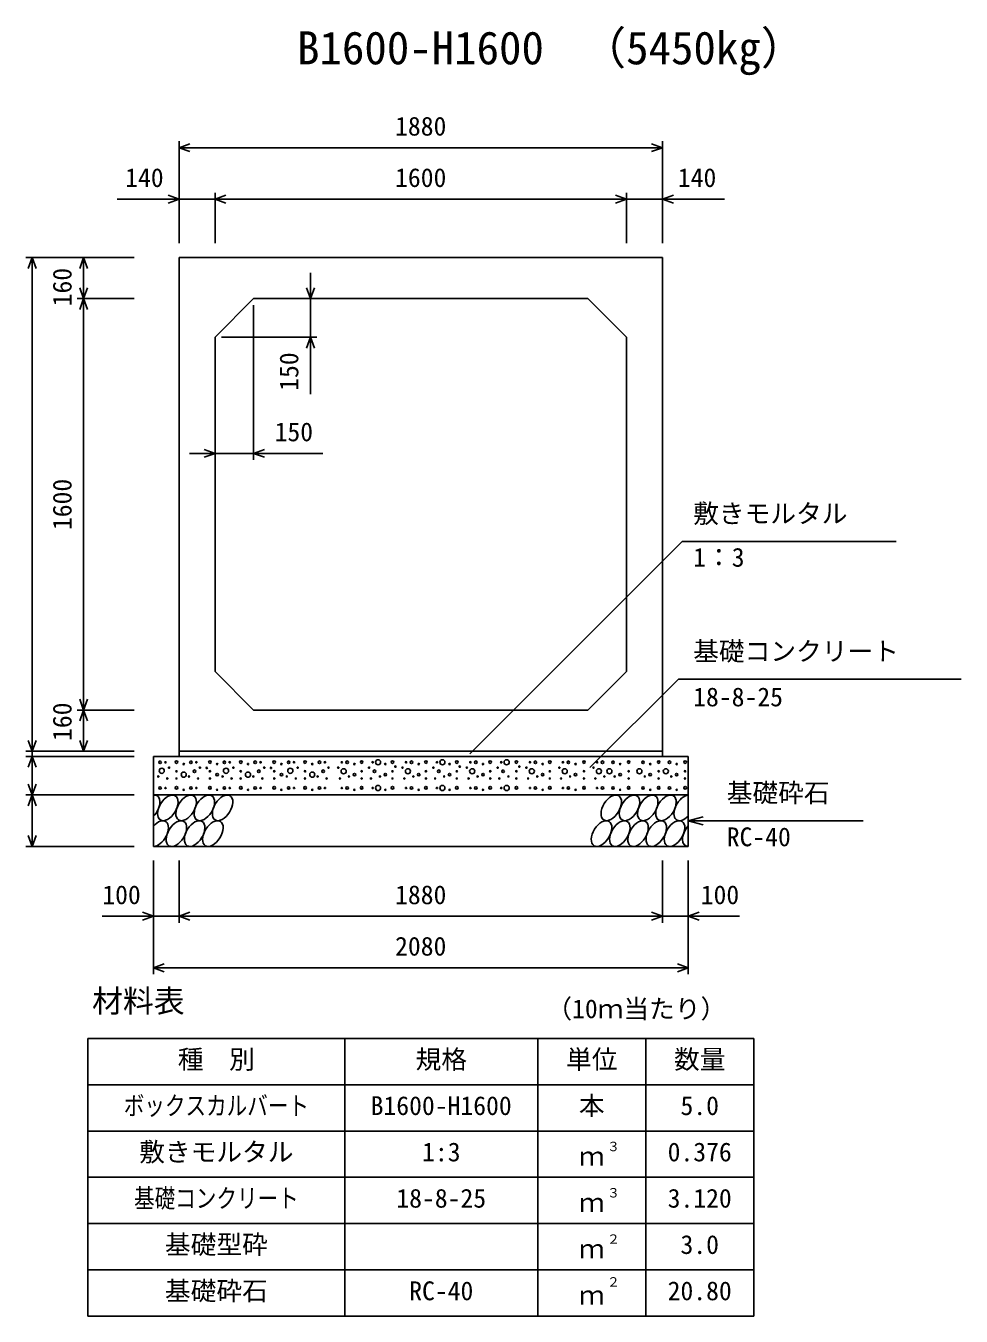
# Model space of a CAD drawing. Units: millimetres, scale not verified. Extents: x -25170 to 75630, y 0 to 35640.
# Drawn here: x 52954 to 56592, y 7425 to 12443 of the extents above; entities that cross this region are included whole.
import ezdxf
from ezdxf.enums import TextEntityAlignment as Align

# ---------------------------------------------------------------- set-up
doc = ezdxf.new("R2010")
doc.units = ezdxf.units.MM
doc.header["$LTSCALE"] = 60
for name, color, linetype, lineweight in [('DIM', 7, 'Continuous', 25), ('HATCH', 6, 'Continuous', 25), ('HYO', 3, 'Continuous', 25), ('HYO2', 4, 'Continuous', 25), ('OUTLINE', 3, 'Continuous', 25), ('TXT', 7, 'Continuous', 25)]:
    doc.layers.add(name, color=color, linetype=linetype, lineweight=lineweight)
doc.styles.add('ＭＳ ゴシック', font='')
doc.styles.get('ＭＳ ゴシック').set_extended_font_data('MS Gothic')

msp = doc.modelspace()

# ---------------------------------------------------------------- linework, layer by layer
at = {"layer": 'DIM'}
for p, q in [((53549.98, 11993.78), (53549.98, 11596.89)), ((55429.98, 11993.78), (55429.98, 11596.89)), ((53592.27, 11984.17), (53549.98, 11968.78)), ((55429.98, 11968.78), (53549.98, 11968.78)), ((53549.98, 11968.78), (53592.27, 11953.39)), ((55387.7, 11984.17), (55429.98, 11968.78)), ((55429.98, 11968.78), (55387.7, 11953.39)), ((53689.98, 11793.78), (53689.98, 11596.89)), ((55289.98, 11793.78), (55289.98, 11596.89)), ((53309.24, 11768.78), (53549.98, 11768.78)), ((53507.7, 11784.17), (53549.98, 11768.78)), ((53549.98, 11768.78), (53507.7, 11753.39)), ((53689.98, 11768.78), (53549.98, 11768.78)), ((53732.27, 11784.17), (53689.98, 11768.78)), ((55289.98, 11768.78), (53689.98, 11768.78)), ((53689.98, 11768.78), (53732.27, 11753.39)), ((55247.7, 11784.17), (55289.98, 11768.78)), ((55289.98, 11768.78), (55247.7, 11753.39)), ((55289.98, 11768.78), (55429.98, 11768.78)), ((55472.27, 11784.17), (55429.98, 11768.78)), ((55670.73, 11768.78), (55429.98, 11768.78)), ((55429.98, 11768.78), (55472.27, 11753.39)), ((52953.88, 11541.89), (53374.98, 11541.89)), ((52978.88, 11541.89), (52963.49, 11499.6)), ((52978.88, 9621.89), (52978.88, 11541.89)), ((52994.27, 11499.6), (52978.88, 11541.89)), ((53178.88, 11541.89), (53163.49, 11499.6)), ((53178.88, 11541.89), (53178.88, 11381.89)), ((53194.27, 11499.6), (53178.88, 11541.89)), ((54060.84, 11481.89), (54060.84, 11381.89)), ((53178.88, 11381.89), (53163.49, 11424.17)), ((53194.27, 11424.17), (53178.88, 11381.89)), ((54060.84, 11381.89), (54045.44, 11424.17)), ((54076.23, 11424.17), (54060.84, 11381.89)), ((53153.88, 11381.89), (53374.98, 11381.89)), ((53178.88, 11381.89), (53163.49, 11339.6)), ((53178.88, 11381.89), (53178.88, 9781.89)), ((53194.27, 11339.6), (53178.88, 11381.89)), ((53839.98, 11356.89), (53839.98, 10755.32)), ((54060.84, 11231.89), (54060.84, 11381.89)), ((53714.98, 11231.89), (54085.84, 11231.89)), ((54060.84, 11231.89), (54045.44, 11189.6)), ((54076.23, 11189.6), (54060.84, 11231.89)), ((54060.84, 11231.89), (54060.84, 11011.01)), ((53647.7, 10795.71), (53689.98, 10780.32)), ((53882.27, 10795.71), (53839.98, 10780.32)), ((53689.98, 10780.32), (53589.98, 10780.32)), ((53689.98, 10780.32), (53647.7, 10764.93)), ((53839.98, 10780.32), (53689.98, 10780.32)), ((54109.45, 10780.32), (53839.98, 10780.32)), ((53839.98, 10780.32), (53882.27, 10764.93)), ((54681.17, 9612.31), (55506.48, 10437.62)), ((56338.89, 10437.62), (55506.48, 10437.62)), ((55148.01, 9558.16), (55492.07, 9902.22)), ((56591.62, 9902.22), (55492.07, 9902.22)), ((53178.88, 9781.89), (53163.49, 9824.17)), ((53194.27, 9824.17), (53178.88, 9781.89)), ((53153.88, 9781.89), (53374.98, 9781.89)), ((53178.88, 9781.89), (53163.49, 9739.6)), ((53178.88, 9621.89), (53178.88, 9781.89)), ((53194.27, 9739.6), (53178.88, 9781.89)), ((52978.88, 9621.89), (52963.49, 9664.17)), ((52994.27, 9664.17), (52978.88, 9621.89)), ((53178.88, 9621.89), (53163.49, 9664.17)), ((53194.27, 9664.17), (53178.88, 9621.89)), ((52953.88, 9621.89), (53374.98, 9621.89)), ((52953.88, 9601.89), (53374.98, 9601.89)), ((52978.88, 9601.89), (52963.49, 9559.6)), ((52978.88, 9621.89), (52978.88, 9601.89)), ((52978.88, 9601.89), (52978.88, 9451.89)), ((52994.27, 9559.6), (52978.88, 9601.89)), ((52978.88, 9451.89), (52963.49, 9494.17)), ((52994.27, 9494.17), (52978.88, 9451.89)), ((52953.88, 9451.89), (53374.98, 9451.89)), ((52978.88, 9451.89), (52963.49, 9409.6)), ((52978.88, 9451.89), (52978.88, 9251.89)), ((52994.27, 9409.6), (52978.88, 9451.89)), ((55529.98, 9351.89), (55587.94, 9367.42)), ((56209.79, 9351.89), (55529.98, 9351.89)), ((55529.98, 9351.89), (55587.94, 9336.36)), ((52978.88, 9251.89), (52963.49, 9294.17)), ((52994.27, 9294.17), (52978.88, 9251.89)), ((52953.88, 9251.89), (53374.98, 9251.89)), ((53449.98, 8755.28), (53449.98, 9196.89)), ((53549.98, 8955.28), (53549.98, 9196.89)), ((55429.98, 8955.28), (55429.98, 9196.89)), ((55429.98, 8955.28), (55429.98, 9196.89)), ((55529.98, 8755.28), (55529.98, 9196.89)), ((53407.7, 8995.67), (53449.98, 8980.28)), ((53592.27, 8995.67), (53549.98, 8980.28)), ((55387.7, 8995.67), (55429.98, 8980.28)), ((55572.27, 8995.67), (55529.98, 8980.28)), ((53250.44, 8980.28), (53449.98, 8980.28)), ((53449.98, 8980.28), (53407.7, 8964.88)), ((53549.98, 8980.28), (53449.98, 8980.28)), ((55429.98, 8980.28), (53549.98, 8980.28)), ((53549.98, 8980.28), (53592.27, 8964.88)), ((55429.98, 8980.28), (55387.7, 8964.88)), ((55529.98, 8980.28), (55429.98, 8980.28)), ((55729.53, 8980.28), (55529.98, 8980.28)), ((55529.98, 8980.28), (55572.27, 8964.88)), ((53492.27, 8795.67), (53449.98, 8780.28)), ((55487.7, 8795.67), (55529.98, 8780.28)), ((55529.98, 8780.28), (53449.98, 8780.28)), ((53449.98, 8780.28), (53492.27, 8764.88)), ((55529.98, 8780.28), (55487.7, 8764.88))]:
    msp.add_line(p, q, dxfattribs=at)
at = {"layer": 'HATCH'}
for centre, radius in [((53476.02, 9579.07), 5), ((53539.95, 9579.94), 5), ((53596.02, 9579.07), 5), ((53669.95, 9579.94), 5), ((53726.02, 9579.07), 5), ((53789.95, 9579.94), 5), ((53846.02, 9579.07), 5), ((53919.95, 9579.94), 5), ((53976.02, 9579.07), 5), ((54039.95, 9579.94), 5), ((54096.02, 9579.07), 5), ((54203.94, 9579.07), 5), ((54260.01, 9579.94), 5), ((54323.94, 9579.07), 10), ((54380.01, 9579.94), 5), ((54453.94, 9579.07), 5), ((54510.01, 9579.94), 5), ((54573.94, 9579.07), 10), ((54630.01, 9579.94), 5), ((54703.94, 9579.07), 5), ((54760.01, 9579.94), 5), ((54823.94, 9579.07), 10), ((54861.84, 9579.94), 5), ((54935.76, 9579.07), 5), ((54991.84, 9579.94), 5), ((55063.83, 9579.07), 5), ((55124.77, 9579.94), 5), ((55196.75, 9579.07), 5), ((55237.42, 9579.07), 5), ((55298.36, 9579.94), 5), ((55354.27, 9579.07), 5), ((55415.2, 9579.94), 5), ((55456.96, 9579.07), 5), ((55517.9, 9579.94), 5), ((53482.56, 9546.05), 10), ((53497.05, 9579.07), 2.5), ((53511.07, 9558.05), 2.5), ((53539.95, 9544.05), 2.5), ((53567.99, 9530.92), 10), ((53567.99, 9572.06), 2.5), ((53610.04, 9544.05), 5), ((53617.05, 9579.07), 2.5), ((53631.07, 9558.05), 2.5), ((53657.53, 9557.15), 2.5), ((53669.95, 9544.05), 2.5), ((53697.99, 9530.92), 5), ((53697.99, 9572.06), 2.5), ((53732.56, 9546.05), 10), ((53747.05, 9579.07), 2.5), ((53761.07, 9558.05), 2.5), ((53789.95, 9544.05), 2.5), ((53817.99, 9530.92), 10), ((53817.99, 9572.06), 2.5), ((53860.04, 9544.05), 5), ((53867.05, 9579.07), 2.5), ((53881.07, 9558.05), 2.5), ((53907.53, 9557.15), 2.5), ((53919.95, 9544.05), 2.5), ((53947.99, 9530.92), 5), ((53947.99, 9572.06), 2.5), ((53982.56, 9546.05), 10), ((53997.05, 9579.07), 2.5), ((54011.07, 9558.05), 2.5), ((54039.95, 9544.05), 2.5), ((54067.99, 9530.92), 10), ((54067.99, 9572.06), 2.5), ((54110.04, 9544.05), 5), ((54117.05, 9579.07), 2.5), ((54131.07, 9558.05), 2.5), ((54168.89, 9558.05), 2.5), ((54189.92, 9544.05), 10), ((54182.91, 9579.07), 2.5), ((54231.98, 9530.92), 5), ((54231.98, 9572.06), 2.5), ((54260.01, 9544.05), 2.5), ((54288.89, 9558.05), 2.5), ((54302.91, 9579.07), 2.5), ((54309.92, 9544.05), 5), ((54351.98, 9530.92), 5), ((54351.98, 9572.06), 2.5), ((54380.01, 9544.05), 2.5), ((54391.35, 9562.37), 2.5), ((54418.89, 9558.05), 2.5), ((54439.92, 9544.05), 10), ((54432.91, 9579.07), 2.5), ((54481.98, 9530.92), 5), ((54481.98, 9572.06), 2.5), ((54510.01, 9544.05), 2.5), ((54538.89, 9558.05), 2.5), ((54552.91, 9579.07), 2.5), ((54559.92, 9544.05), 5), ((54601.98, 9530.92), 5), ((54601.98, 9572.06), 2.5), ((54630.01, 9544.05), 2.5), ((54641.35, 9562.37), 2.5), ((54668.89, 9558.05), 2.5), ((54689.92, 9544.05), 10), ((54682.91, 9579.07), 2.5), ((54731.98, 9530.92), 5), ((54731.98, 9572.06), 2.5), ((54760.01, 9544.05), 2.5), ((54788.89, 9558.05), 2.5), ((54802.91, 9579.07), 2.5), ((54809.92, 9544.05), 5), ((54861.84, 9544.05), 2.5), ((54873.18, 9562.37), 2.5), ((54900.71, 9558.05), 2.5), ((54921.74, 9544.05), 10), ((54914.73, 9579.07), 2.5), ((54963.8, 9530.92), 5), ((54963.8, 9572.06), 2.5), ((54991.84, 9544.05), 2.5), ((55028.78, 9558.05), 2.5), ((55049.81, 9544.05), 10), ((55042.79, 9579.07), 2.5), ((55091.86, 9530.92), 5), ((55091.86, 9572.06), 2.5), ((55124.77, 9544.05), 2.5), ((55161.7, 9558.05), 2.5), ((55182.73, 9544.05), 10), ((55175.72, 9579.07), 2.5), ((55223.4, 9544.05), 10), ((55265.46, 9530.92), 5), ((55265.46, 9572.06), 2.5), ((55298.36, 9544.05), 2.5), ((55340.25, 9544.05), 10), ((55382.3, 9530.92), 5), ((55382.3, 9572.06), 2.5), ((55415.2, 9544.05), 2.5), ((55442.94, 9544.05), 10), ((55485, 9530.92), 5), ((55485, 9572.06), 2.5), ((55517.9, 9544.05), 2.5), ((53469.01, 9523.91), 2.5), ((53476.02, 9479.07), 5), ((53504.06, 9516.04), 2.5), ((53539.95, 9479.94), 5), ((53539.95, 9516.04), 2.5), ((53589.01, 9523.91), 2.5), ((53596.02, 9479.07), 5), ((53624.06, 9516.04), 2.5), ((53669.95, 9479.94), 5), ((53669.95, 9516.04), 2.5), ((53719.01, 9523.91), 2.5), ((53726.02, 9479.07), 5), ((53754.06, 9516.04), 2.5), ((53789.95, 9479.94), 5), ((53789.95, 9516.04), 2.5), ((53839.01, 9523.91), 2.5), ((53846.02, 9479.07), 5), ((53874.06, 9516.04), 2.5), ((53919.95, 9479.94), 5), ((53919.95, 9516.04), 2.5), ((53969.01, 9523.91), 2.5), ((53976.02, 9479.07), 5), ((54004.06, 9516.04), 2.5), ((54039.95, 9479.94), 5), ((54039.95, 9516.04), 2.5), ((54089.01, 9523.91), 2.5), ((54096.02, 9479.07), 5), ((54124.06, 9516.04), 2.5), ((54175.9, 9516.04), 2.5), ((54203.94, 9479.07), 5), ((54210.95, 9523.91), 2.5), ((54260.01, 9479.94), 5), ((54260.01, 9516.04), 2.5), ((54295.9, 9516.04), 2.5), ((54323.94, 9479.07), 10), ((54330.95, 9523.91), 2.5), ((54380.01, 9479.94), 5), ((54380.01, 9516.04), 2.5), ((54425.9, 9516.04), 2.5), ((54453.94, 9479.07), 5), ((54460.95, 9523.91), 2.5), ((54510.01, 9479.94), 5), ((54510.01, 9516.04), 2.5), ((54545.9, 9516.04), 2.5), ((54573.94, 9479.07), 10), ((54580.95, 9523.91), 2.5), ((54630.01, 9479.94), 5), ((54630.01, 9516.04), 2.5), ((54675.9, 9516.04), 2.5), ((54703.94, 9479.07), 5), ((54710.95, 9523.91), 2.5), ((54760.01, 9479.94), 5), ((54760.01, 9516.04), 2.5), ((54795.9, 9516.04), 2.5), ((54823.94, 9479.07), 10), ((54830.95, 9523.91), 2.5), ((54861.84, 9479.94), 5), ((54861.84, 9516.04), 2.5), ((54907.72, 9516.04), 2.5), ((54935.76, 9479.07), 5), ((54942.77, 9523.91), 2.5), ((54991.84, 9479.94), 5), ((54991.84, 9516.04), 2.5), ((55035.79, 9516.04), 2.5), ((55063.83, 9479.07), 5), ((55070.83, 9523.91), 2.5), ((55124.77, 9479.94), 5), ((55124.77, 9516.04), 2.5), ((55168.71, 9516.04), 2.5), ((55196.75, 9479.07), 5), ((55203.76, 9523.91), 2.5), ((55237.42, 9479.07), 5), ((55244.43, 9523.91), 2.5), ((55298.36, 9479.94), 5), ((55298.36, 9516.04), 2.5), ((55354.27, 9479.07), 5), ((55361.27, 9523.91), 2.5), ((55415.2, 9479.94), 5), ((55415.2, 9516.04), 2.5), ((55456.96, 9479.07), 5), ((55463.97, 9523.91), 2.5), ((55517.9, 9479.94), 5), ((55517.9, 9516.04), 2.5), ((53497.05, 9479.07), 2.5), ((53567.99, 9472.06), 2.5), ((53617.05, 9479.07), 2.5), ((53697.99, 9472.06), 2.5), ((53747.05, 9479.07), 2.5), ((53817.99, 9472.06), 2.5), ((53867.05, 9479.07), 2.5), ((53947.99, 9472.06), 2.5), ((53997.05, 9479.07), 2.5), ((54067.99, 9472.06), 2.5), ((54117.05, 9479.07), 2.5), ((54182.91, 9479.07), 2.5), ((54231.98, 9472.06), 2.5), ((54302.91, 9479.07), 2.5), ((54351.98, 9472.06), 2.5), ((54432.91, 9479.07), 2.5), ((54481.98, 9472.06), 2.5), ((54552.91, 9479.07), 2.5), ((54601.98, 9472.06), 2.5), ((54682.91, 9479.07), 2.5), ((54731.98, 9472.06), 2.5), ((54802.91, 9479.07), 2.5), ((54914.73, 9479.07), 2.5), ((54963.8, 9472.06), 2.5), ((55042.79, 9479.07), 2.5), ((55091.86, 9472.06), 2.5), ((55175.72, 9479.07), 2.5), ((55265.46, 9472.06), 2.5), ((55382.3, 9472.06), 2.5), ((55485, 9472.06), 2.5)]:
    msp.add_circle(centre, radius, dxfattribs=at)
for centre, start_param, end_param in [((53435.33, 9401.88), 4.3355439, 6.7245934), ((55514.54, 9401.88), 0.4199491, 4.357003), ((53468.58, 9301.89), 3.4740877, 7.5860497), ((55547.79, 9301.89), 1.2805297, 3.4964223)]:
    msp.add_ellipse(centre, major_axis=(29.09, 47.08), ratio=0.5792, start_param=start_param, end_param=end_param, dxfattribs=at)
for centre in [(53506.29, 9401.88), (53577.24, 9401.88), (53648.2, 9401.88), (53719.15, 9401.88), (55230.71, 9401.88), (55301.67, 9401.88), (55372.63, 9401.88), (55443.58, 9401.88), (53539.53, 9301.89), (53610.49, 9301.89), (53681.45, 9301.89), (55193.01, 9301.89), (55263.96, 9301.89), (55334.92, 9301.89), (55405.87, 9301.89), (55476.83, 9301.89)]:
    msp.add_ellipse(centre, major_axis=(29.09, 47.08), ratio=0.5792, dxfattribs=at)
at = {"layer": 'HYO'}
for p, q in [((55784.98, 8505.28), (53194.98, 8505.28)), ((53194.98, 8505.28), (53194.98, 7425.28)), ((54194.98, 8505.28), (54194.98, 7425.28)), ((54944.98, 8505.28), (54944.98, 7425.28)), ((55364.98, 8505.28), (55364.98, 7425.28)), ((55784.98, 7425.28), (55784.98, 8505.28)), ((53194.98, 8325.28), (55784.98, 8325.28)), ((53194.98, 7425.28), (55784.98, 7425.28))]:
    msp.add_line(p, q, dxfattribs=at)
at = {"layer": 'HYO2'}
for p, q in [((53194.98, 8145.28), (55784.98, 8145.28)), ((53194.98, 7965.28), (55784.98, 7965.28)), ((53194.98, 7785.28), (55784.98, 7785.28)), ((53194.98, 7605.28), (55784.98, 7605.28))]:
    msp.add_line(p, q, dxfattribs=at)
at = {"layer": 'OUTLINE'}
for p, q in [((53549.98, 9601.89), (53549.98, 11541.89)), ((55429.98, 11541.89), (53549.98, 11541.89)), ((55429.98, 11541.89), (55429.98, 9601.89)), ((53689.98, 11231.89), (53839.98, 11381.89)), ((53839.98, 11381.89), (55139.98, 11381.89)), ((55139.98, 11381.89), (55289.98, 11231.89)), ((53689.98, 11231.89), (53689.98, 9931.89)), ((55289.98, 11231.89), (55289.98, 9931.89)), ((53689.98, 9931.89), (53839.98, 9781.89)), ((55289.98, 9931.89), (55139.98, 9781.89)), ((53839.98, 9781.89), (55139.98, 9781.89)), ((53449.98, 9601.89), (53449.98, 9251.89)), ((53449.98, 9601.89), (55529.98, 9601.89)), ((53549.98, 9621.89), (55429.98, 9621.89)), ((55529.98, 9601.89), (55529.98, 9251.89)), ((53449.98, 9451.89), (55529.98, 9451.89)), ((53449.98, 9251.89), (55529.98, 9251.89))]:
    msp.add_line(p, q, dxfattribs=at)

# ---------------------------------------------------------------- texts
at = {"layer": 'DIM', "style": 'ＭＳ ゴシック'}
for s, p in [('1880', (54389.98, 11993.78)), ('140', (53340.34, 11793.78)), ('1600', (54389.98, 11793.78)), ('140', (55489.62, 11793.78)), ('150', (53921.39, 10805.32)), ('敷きモルタル', (55549.33, 10487.62)), ('1：3', (55549.33, 10317.5)), ('基礎コンクリート', (55549.33, 9952.22)), ('18-8-25', (55549.33, 9774.59)), ('基礎砕石', (55679.72, 9401.89)), ('RC-40', (55679.72, 9230.51)), ('100', (53251.34, 9005.28)), ('1880', (54389.98, 9005.28)), ('100', (55578.62, 9005.28)), ('2080', (54389.98, 8805.28))]:
    msp.add_text(s, height=73.31, dxfattribs=at).set_placement(p, align=Align.BOTTOM_LEFT)
for s, p in [('160', (53153.88, 11351.89)), ('150', (54035.84, 11023.39)), ('1600', (53153.88, 10481.89)), ('160', (53153.88, 9661.89))]:
    msp.add_text(s, height=73.31, rotation=90, dxfattribs=at).set_placement(p, align=Align.BOTTOM_LEFT)
at = {"layer": 'TXT', "style": 'ＭＳ ゴシック'}
for s, height, p in [('B1600-H1600', 128.3, (54008.73, 12254.39)), ('（5450kg）', 128.3, (55113.57, 12254.39)), ('材料表', 87.98, (53211.65, 8580.28)), ('（10ｍ当たり）', 73.31, (54978.31, 8561.94)), ('種\u3000別', 73.31, (53544.98, 8365.28)), ('規格', 73.31, (54469.98, 8365.28)), ('単位', 73.31, (55054.98, 8365.28)), ('数量', 73.31, (55474.98, 8365.28)), ('B1600-H1600', 73.31, (54294.98, 8185.28)), ('本', 73.31, (55104.98, 8185.28)), ('5.0', 73.31, (55499.98, 8185.28)), ('敷きモルタル', 73.31, (53394.98, 8005.28)), ('1:3', 73.31, (54494.98, 8005.28)), ('３', 36.66, (55214.22, 8055.89)), ('0.376', 73.31, (55449.98, 8005.28)), ('ｍ', 73.31, (55104.98, 7988.61)), ('18-8-25', 73.31, (54394.98, 7825.28)), ('ｍ', 73.31, (55104.98, 7808.61)), ('３', 36.66, (55214.22, 7875.89)), ('3.120', 73.31, (55449.98, 7825.28)), ('基礎型砕', 73.31, (53494.98, 7645.28)), ('２', 36.66, (55214.22, 7695.89)), ('3.0', 73.31, (55499.98, 7645.28)), ('ｍ', 73.31, (55104.98, 7628.61)), ('２', 36.66, (55214.22, 7529.22)), ('基礎砕石', 73.31, (53494.98, 7465.28)), ('RC-40', 73.31, (54444.98, 7465.28)), ('ｍ', 73.31, (55104.98, 7448.61)), ('20.80', 73.31, (55449.98, 7465.28))]:
    msp.add_text(s, height=height, dxfattribs=at).set_placement(p, align=Align.BOTTOM_LEFT)
at = {"layer": 'TXT', "style": 'ＭＳ ゴシック', "width": 0.8}
for s, p in [('ボックスカルバート', (53334.98, 8185.28)), ('基礎コンクリート', (53374.98, 7825.28))]:
    msp.add_text(s, height=73.31, dxfattribs=at).set_placement(p, align=Align.BOTTOM_LEFT)

doc.saveas('drawing.dxf')
